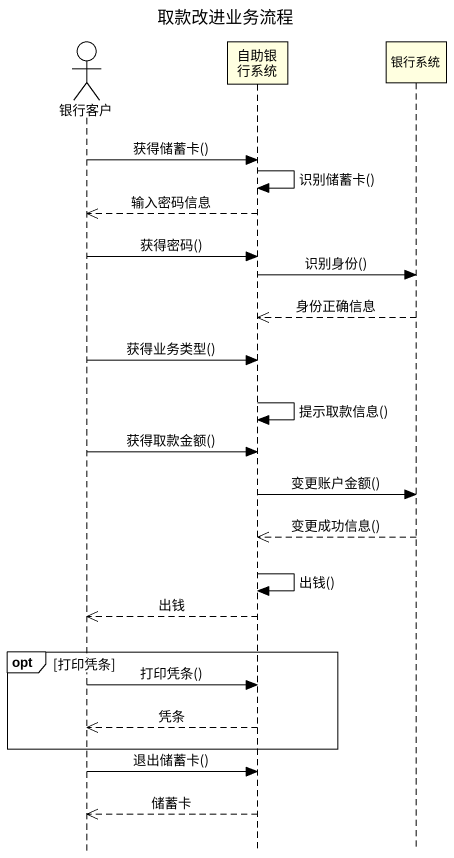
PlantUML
@startuml
title 取款改进业务流程
hide footbox
actor 银行客户
participant 自助银行系统 #FFFFE0
participant 银行系统 #FFFFE0

银行客户 -> 自助银行系统 : 获得储蓄卡()
自助银行系统 -> 自助银行系统 : 识别储蓄卡()
自助银行系统 -->> 银行客户 : 输入密码信息
银行客户 -> 自助银行系统 : 获得密码()
自助银行系统 -> 银行系统 : 识别身份()
银行系统 -->> 自助银行系统 : 身份正确信息
银行客户 -> 自助银行系统 : 获得业务类型()
自助银行系统 -> 自助银行系统 : 提示取款信息()
银行客户 -> 自助银行系统 : 获得取款金额()
自助银行系统 -> 银行系统 : 变更账户金额()
银行系统 -->> 自助银行系统 : 变更成功信息()
自助银行系统 -> 自助银行系统 : 出钱()
自助银行系统 -->> 银行客户 : 出钱
opt 打印凭条
  银行客户 -> 自助银行系统 : 打印凭条()
  自助银行系统 -->> 银行客户 : 凭条
end
银行客户 -> 自助银行系统 : 退出储蓄卡()
自助银行系统 -->> 银行客户 : 储蓄卡
@enduml
